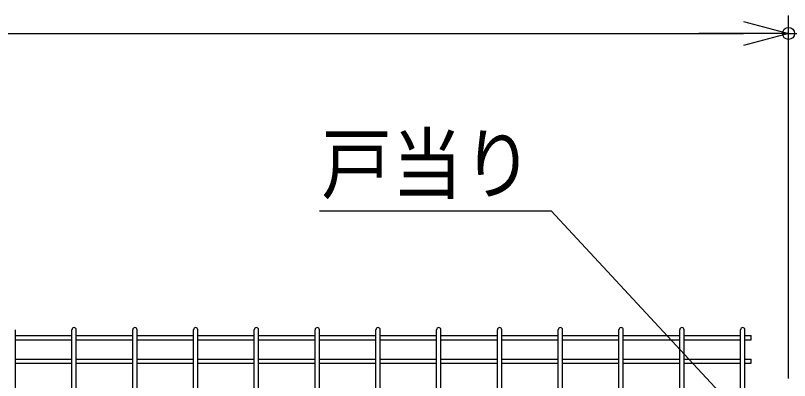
# Model space of a CAD drawing. Units: millimetres, scale not verified. Extents: x -4425 to 4425, y -3150 to 3150.
# Drawn here: x 946 to 1592, y 743 to 1047 of the extents above; entities that cross this region are included whole.
import ezdxf
from ezdxf.enums import TextEntityAlignment as Align

# ---------------------------------------------------------------- set-up
doc = ezdxf.new("R2010")
doc.units = ezdxf.units.MM
doc.header["$LTSCALE"] = 20
doc.header["$PDMODE"] = 32
doc.header["$PDSIZE"] = 10
for name, color, linetype, lineweight in [('0-5_寸法', 4, 'Continuous', 25), ('0-8_J180', 3, 'Continuous', 25), ('0-C_LAYER15', 1, 'Continuous', 25), ('1-9_LAYER12', 3, 'Continuous', 25)]:
    doc.layers.add(name, color=color, linetype=linetype, lineweight=lineweight)
doc.layers.add('0-6_DEFPOINTS', color=7, linetype='Continuous')
doc.styles.add('ＭＳ ゴシック', font='')
doc.styles.get('ＭＳ ゴシック').set_extended_font_data('MS Gothic')

# ---------------------------------------------------------------- blocks, each defined once
blk = doc.blocks.new('_Open30')
at = {"layer": '0-5_寸法'}
blk.add_line((0, 0), (-20, 0), dxfattribs=at)
blk.add_lwpolyline([(-20, 5.36), (0, 0), (-20, -5.36)], dxfattribs=at)

msp = doc.modelspace()

# ---------------------------------------------------------------- linework, layer by layer
at = {"layer": '0-6_DEFPOINTS'}
msp.add_point((1591.68, 1032.3), dxfattribs=at)
at = {"layer": '0-8_J180'}
for p, q in [((945.94, -981.32), (945.94, 785.08)), ((993.11, -981.32), (993.11, 785.08)), ((996.71, -981.32), (996.71, 785.08)), ((1043.88, -981.32), (1043.88, 785.08)), ((1047.48, -981.32), (1047.48, 785.08)), ((1094.65, -981.32), (1094.65, 785.08)), ((1098.25, -981.32), (1098.25, 785.08)), ((1145.42, -133.62), (1145.42, 785.08)), ((1149.02, -133.62), (1149.02, 785.08)), ((1196.19, -133.62), (1196.19, 785.08)), ((1199.79, -133.62), (1199.79, 785.08)), ((1246.96, -981.32), (1246.96, 785.08)), ((1250.56, -981.32), (1250.56, 785.08)), ((1297.73, -534.12), (1297.73, 785.08)), ((1301.33, -534.12), (1301.33, 785.08)), ((1348.5, -534.12), (1348.5, 785.08)), ((1352.1, -534.12), (1352.1, 785.08)), ((1399.27, 630.88), (1399.27, 785.08)), ((1402.87, 630.88), (1402.87, 785.08)), ((1450.04, 630.88), (1450.04, 785.08)), ((1453.64, 630.88), (1453.64, 785.08)), ((1500.81, -534.12), (1500.81, 785.08)), ((1504.41, -534.12), (1504.41, 785.08)), ((1551.58, -981.32), (1551.58, 785.08)), ((1555.18, -981.32), (1555.18, 785.08)), ((945.94, 780.25), (993.11, 780.25)), ((945.94, 776.65), (993.11, 776.65)), ((996.71, 780.25), (1043.88, 780.25)), ((996.71, 776.65), (1043.88, 776.65)), ((1047.48, 780.25), (1094.65, 780.25)), ((1047.48, 776.65), (1094.65, 776.65)), ((1098.25, 780.25), (1145.42, 780.25)), ((1098.25, 776.65), (1145.42, 776.65)), ((1149.02, 780.25), (1196.19, 780.25)), ((1149.02, 776.65), (1196.19, 776.65)), ((1199.79, 780.25), (1246.96, 780.25)), ((1199.79, 776.65), (1246.96, 776.65)), ((1250.56, 780.25), (1297.73, 780.25)), ((1250.56, 776.65), (1297.73, 776.65)), ((1301.33, 780.25), (1348.5, 780.25)), ((1301.33, 776.65), (1348.5, 776.65)), ((1352.1, 780.25), (1399.27, 780.25)), ((1352.1, 776.65), (1399.27, 776.65)), ((1402.87, 780.25), (1450.04, 780.25)), ((1402.87, 776.65), (1450.04, 776.65)), ((1453.64, 780.25), (1500.81, 780.25)), ((1453.64, 776.65), (1500.81, 776.65)), ((1504.41, 780.25), (1551.58, 780.25)), ((1504.41, 776.65), (1551.58, 776.65)), ((1555.18, 780.25), (1560.38, 780.25)), ((1555.18, 776.65), (1560.38, 776.65)), ((1560.38, 776.65), (1560.38, 780.25)), ((945.94, 760.68), (993.11, 760.68)), ((945.94, 757.08), (993.11, 757.08)), ((996.71, 760.68), (1043.88, 760.68)), ((996.71, 757.08), (1043.88, 757.08)), ((1047.48, 760.68), (1094.65, 760.68)), ((1047.48, 757.08), (1094.65, 757.08)), ((1098.25, 760.68), (1145.42, 760.68)), ((1098.25, 757.08), (1145.42, 757.08)), ((1149.02, 760.68), (1196.19, 760.68)), ((1149.02, 757.08), (1196.19, 757.08)), ((1199.79, 760.68), (1246.96, 760.68)), ((1199.79, 757.08), (1246.96, 757.08)), ((1250.56, 760.68), (1297.73, 760.68)), ((1250.56, 757.08), (1297.73, 757.08)), ((1301.33, 760.68), (1348.5, 760.68)), ((1301.33, 757.08), (1348.5, 757.08)), ((1352.1, 760.68), (1399.27, 760.68)), ((1352.1, 757.08), (1399.27, 757.08)), ((1402.87, 760.68), (1450.04, 760.68)), ((1402.87, 757.08), (1450.04, 757.08)), ((1453.64, 760.68), (1500.81, 760.68)), ((1453.64, 757.08), (1500.81, 757.08)), ((1504.41, 760.68), (1551.58, 760.68)), ((1504.41, 757.08), (1551.58, 757.08)), ((1555.18, 760.68), (1560.38, 760.68)), ((1555.18, 757.08), (1560.38, 757.08)), ((1560.38, 757.08), (1560.38, 760.68))]:
    msp.add_line(p, q, dxfattribs=at)
for centre in [(994.91, 785.08), (1045.68, 785.08), (1096.45, 785.08), (1147.22, 785.08), (1197.99, 785.08), (1248.76, 785.08), (1299.53, 785.08), (1350.3, 785.08), (1401.07, 785.08), (1451.84, 785.08), (1502.61, 785.08), (1553.38, 785.08)]:
    msp.add_arc(centre, 1.8, 0, 180, dxfattribs=at)
at = {"layer": '0-C_LAYER15'}
msp.add_line((1591.68, 744.38), (1591.68, 1047.3), dxfattribs=at)
msp.add_line((1591.68, 744.38), (1591.68, 1047.3), dxfattribs=at)
at = {"layer": '0-C_LAYER15', "color": 2}
for p, q in [((537.18, 1032.3), (1554.18, 1032.3)), ((1554.18, 1032.3), (1516.68, 1032.3)), ((1591.68, 1032.3), (1601.68, 1032.3))]:
    msp.add_line(p, q, dxfattribs=at)
at = {"layer": '1-9_LAYER12'}
msp.add_lwpolyline([(1199.84, 884.28), (1393.28, 884.28), (1559.06, 705.96)], dxfattribs=at)

# ---------------------------------------------------------------- block references
at = {"layer": '0-C_LAYER15', "xscale": 1.875, "yscale": 1.875}
msp.add_blockref('_Open30', (1591.68, 1032.3), dxfattribs=at)
msp.add_blockref('_Open30', (1591.68, 1032.3), dxfattribs=at)

# ---------------------------------------------------------------- texts
at = {"layer": '1-9_LAYER12', "style": 'ＭＳ ゴシック', "width": 0.9}
msp.add_text('戸当り', height=48.09, dxfattribs=at).set_placement((1201.28, 885.03), align=Align.BOTTOM_LEFT)

doc.saveas('drawing.dxf')
